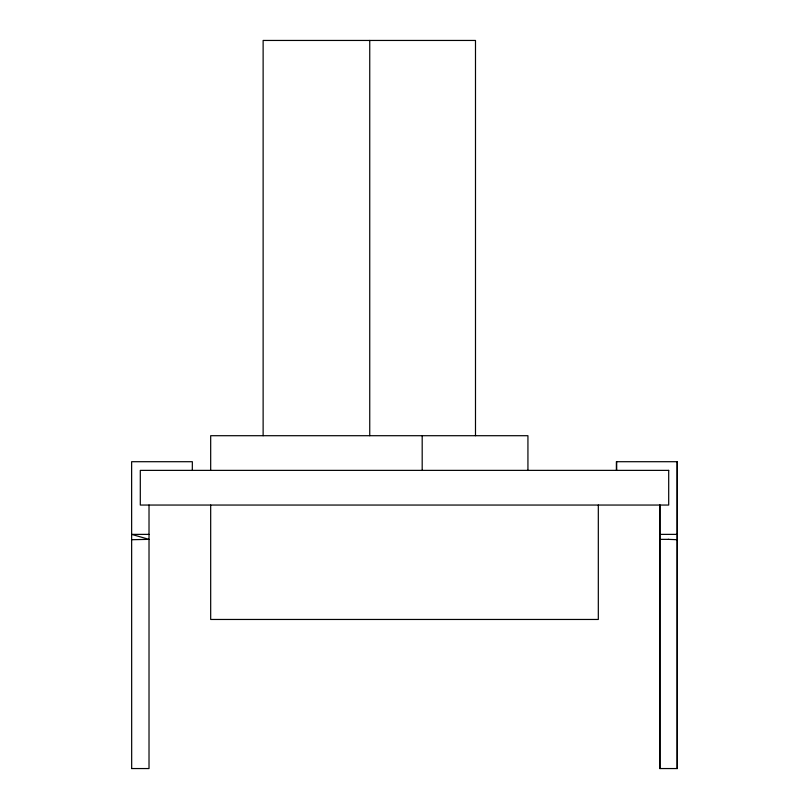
<?xml version="1.0" encoding="UTF-8"?>
<svg xmlns="http://www.w3.org/2000/svg" width="809" height="809" viewBox="0 0 809 809"><rect width="100%" height="100%" fill="white"/><g stroke="black" fill="none" stroke-linecap="round" stroke-linejoin="round"><path stroke-width="1.21" d="M131.634 539.714L149.018 539.36L131.634 534.375L148.967 534.375M659.709 534.375L677.366 534.375M659.709 539.36L668.699 539.36M131.634 768.55L149.018 768.55L149.018 505.049M668.386 539.36L677.366 539.714M677.052 461.706L677.052 768.55M660.033 505.049L660.033 768.55M659.709 505.049L659.709 768.55L677.366 768.55L677.366 461.706L616.377 461.706L616.377 470.373M616.691 461.706L616.691 470.373M598.316 505.049L598.316 619.461L210.684 619.461L210.684 505.049M527.933 470.373L527.933 435.707L210.684 435.707L210.684 470.373M475.49 435.707L475.49 40.45L263.127 40.45L263.127 435.707M422.187 435.707L422.187 470.373M369.743 40.45L369.743 435.707M192.309 470.373L192.35 461.706L131.634 461.706L131.675 768.55M668.699 470.373L140.301 470.373L140.301 505.049L668.699 505.049L668.699 470.373"/></g></svg>
